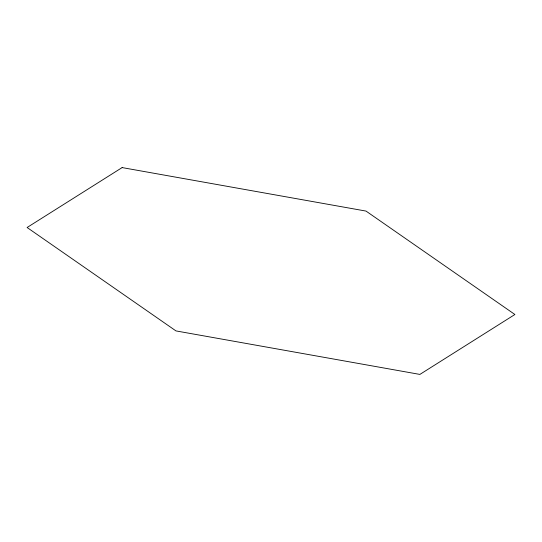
<?xml version="1.0" encoding="UTF-8"?>
<svg xmlns="http://www.w3.org/2000/svg" width="542" height="542" viewBox="0 0 542 542"><rect width="100%" height="100%" fill="white"/><g stroke="black" fill="none" stroke-linecap="round" stroke-linejoin="round"><path stroke-width="0.81" d="M122.119 167.586L27.1 227.505L175.981 330.918L419.881 374.414L514.9 314.495L366.019 211.082L122.119 167.586"/></g></svg>
